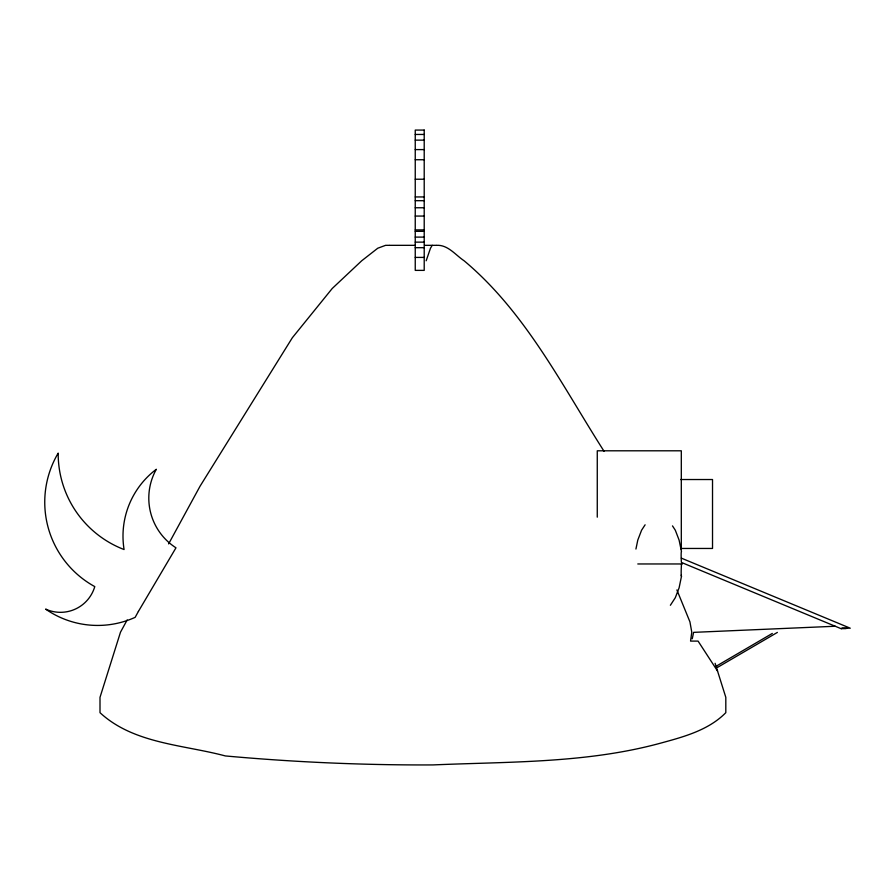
<?xml version="1.0" encoding="UTF-8"?>
<svg xmlns="http://www.w3.org/2000/svg" width="895" height="895" viewBox="0 0 895 895"><rect width="100%" height="100%" fill="white"/><g stroke="black" fill="none" stroke-linecap="round" stroke-linejoin="round"><path stroke-width="1.34" d="M635.931 549.049L637.788 540.099L641.581 530.22L645.105 524.806M681.487 563.962A12.922 0.85 -86.2 0 0 681.487 576.302L679.104 587.814L675.311 597.692L670.377 605.277M692.249 638.795L693.614 632.362L835.236 626.243M426.165 260.781L430.484 248.217L432.229 245.331M127.168 619.933L120.489 632.194L100.005 697.339L100.005 712.677C133.646 743.834 183.274 744.662 225.35 755.939C294.365 762.193 363.683 765.236 432.99 764.923C509.221 761.611 586.695 763.39 660.913 743.063C683.925 736.786 708.572 730.186 725.811 712.677L725.811 697.339L715.105 663.296M168.618 543.891L200.032 486.242L292.352 337.728L332.213 288.503L361.703 260.781L377.768 248.217L385.588 245.331L389.258 245.331M772.307 633.436L716.515 666.037L717.365 667.491L777.375 632.418M841.68 628.525L845.82 628.503M841.289 628.458L846.804 628.435M415.246 134.451L424.208 134.451M415.246 140.135L424.208 140.135M415.246 149.599L424.208 149.599M415.246 159.735L424.208 159.735M415.246 179.224L424.208 179.224M415.246 196.945L424.208 196.945M415.246 200.693L424.208 200.693M415.246 207.763L424.208 207.763M415.246 216.064L424.208 216.064M415.246 229.903L424.208 229.903M415.246 231.324L424.208 231.324M415.246 237.108L424.208 237.108M415.246 242.142L424.208 242.142M389.605 245.331L415.325 245.331M424.566 245.331L436.212 245.331M436.57 245.331C447.947 244.626 455.521 255.075 464.113 260.781C525.488 312.142 561.736 384.951 604.047 451.259M415.246 247.691L424.208 247.691M415.246 257.413L424.208 257.413M680.58 479.53L712.521 479.53L712.521 548.456L680.58 548.456M637.788 563.962L682.303 563.962M841.994 628.2L850.25 628.2L681.363 558.144M681.587 562.507L841.389 628.805M672.492 525.891L675.311 530.22L679.104 540.099L681.487 551.611A12.138 0.794 86.2 0 0 681.386 562.34M717.555 671.071L698.078 641.1L690.56 641.1L691.779 632.194L689.933 621.868L676.9 589.95M681.308 549.261L681.308 450.8L597.267 450.8L597.267 517.165M681.487 576.302A13.884 0.906 -86.2 0 1 681.274 575.026M138.389 611.464L135.145 617.349A90.999 90.999 0 0 1 45.623 609.103A35.744 35.744 0 0 0 94.78 586.605A96.268 96.268 0 0 1 58.186 453.116A102.645 102.645 0 0 0 124.081 549.541A83.66 83.66 0 0 1 156.334 469.271A59.014 59.014 0 0 0 175.968 547.807L138.389 611.464M424.208 130.077L415.246 130.077L415.246 270.38L424.208 270.38L424.208 130.077"/></g></svg>
